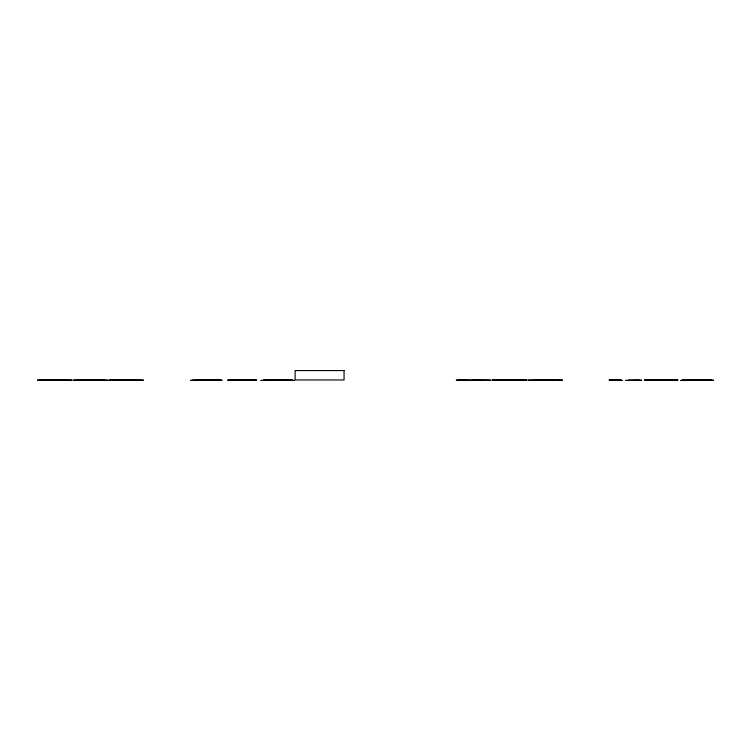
<?xml version="1.0" encoding="UTF-8"?>
<svg xmlns="http://www.w3.org/2000/svg" width="751" height="751" viewBox="0 0 751 751"><rect width="100%" height="100%" fill="white"/><g stroke="black" fill="none" stroke-linecap="round" stroke-linejoin="round"><path stroke-width="1.13" d="M54.1 379.95L54.1 380.447M54.954 380.194L70.35 380.447M89.491 380.25L89.5 379.95M90.092 380.447L90.092 379.95L73.298 379.95L73.298 380.447L90.158 380.447L90.158 379.95M90.768 380.447L90.768 379.95L107.562 379.95L107.562 380.447L90.702 380.447L90.702 379.95M109.355 380.447L109.355 379.95M124.985 380.447L124.985 379.95L125.239 380.447M125.586 379.95L125.586 380.447M126.431 380.194L142.784 380.447M127.107 379.95L127.107 380.447M473.881 380.447L473.881 379.95L490.685 379.95L490.685 380.447L473.815 380.447L473.815 379.95M508.699 379.95L508.699 380.447M509.629 380.447L509.629 379.95M544.7 379.95L544.7 380.447L527.897 380.447L527.897 379.95L544.766 379.95L544.766 380.447M545.62 380.447L545.62 379.95M53.753 379.95L53.753 380.447M55.621 380.447L55.621 379.95M89.838 379.95L89.838 380.447M474.134 380.447L474.134 379.95M510.22 380.447L510.22 379.95M544.1 380.447L544.1 379.95M544.447 379.95L544.447 380.447M53.499 379.95L53.499 380.447M55.874 380.447L55.865 380.194M91.613 380.447L91.613 379.95M109.956 380.447L109.956 379.95M472.36 379.95L472.36 380.447M473.214 380.447L473.214 379.95L456.411 379.95L456.411 380.447L473.28 380.447L473.28 379.95M474.735 380.447L474.735 379.95M508.108 379.95L508.108 380.447M510.473 380.447L510.473 379.95M543.846 379.95L543.855 380.194M546.221 380.447L546.221 379.95M91.359 380.447L91.359 379.95M109.702 380.447L109.702 379.95M472.614 379.95L472.614 380.447M472.961 380.447L472.961 379.95M474.482 380.447L474.482 379.95M508.361 379.95L508.361 380.447M509.882 379.95L509.854 380.25M126.431 379.95L143.31 379.95L143.31 380.447L126.431 380.447M256.532 379.95L242.507 379.95L242.507 380.447L256.532 380.447M263.667 379.95L277.72 379.95L277.72 380.447L260.841 380.447L277.72 380.147M292.289 379.95L278.245 379.95L278.255 380.447L294.589 380.447L278.245 380.147M609.202 379.95L614.759 379.95M615.707 379.95L621.274 379.95M682.528 379.95L696.571 379.95L696.571 380.447L680.688 380.447L696.571 380.25M39.024 380.25L54.419 380.147M76.142 380.25L90.158 380.25M90.702 380.25L104.708 380.25M109.036 380.25L125.905 380.25M190.829 380.25L206.225 380.147M206.76 380.147L222.155 380.25L206.76 380.447L206.76 379.95L220.296 379.95L220.296 380.447M227.947 380.25L241.972 380.147M242.507 380.147L256.532 380.25M457.397 380.147L470.595 380.447M473.815 380.25L489.699 380.447M492.684 380.147L509.018 380.25M509.563 380.147L525.907 380.25M544.766 380.25L528.882 380.447M545.301 380.147L561.645 380.447M609.202 380.147L622.401 380.447L611.511 380.25M644.48 380.147L660.824 380.25M661.368 380.147L677.702 380.25M697.106 380.147L713.45 380.25L697.106 380.447L697.106 379.95L711.15 379.95L711.094 380.447M54.954 380.344L68.491 380.344M76.621 380.344L90.158 380.344M190.829 380.447L206.225 380.447L206.225 379.95L192.678 380.147M545.968 379.95L546.052 380.25M126.759 380.447L126.675 380.147M91.021 380.447L91.049 380.147M710.681 379.95L710.596 380.447M701.077 379.95L701.049 380.447M700.383 379.95L700.317 380.447M697.66 379.95L697.576 380.25M694.581 379.95L694.572 380.447M692.675 379.95L692.61 380.447M687.672 379.95L687.634 380.447M685.25 379.95L685.269 380.447M682.584 379.95L682.715 380.447M674.314 379.95L674.314 380.447M647.878 379.95L647.878 380.447M639.195 380.147L628.305 380.147M558.875 379.95L558.791 380.25M551.788 380.147L551.713 380.447M540.87 379.95L540.804 380.447M535.867 379.95L535.829 380.447M525.897 379.95L525.907 380.447M522.508 379.95L522.508 380.447M496.073 379.95L496.073 380.447M492.684 379.95L492.684 380.447M291.792 379.95L291.792 380.447M288.534 379.95L288.459 380.447M288.234 379.95L288.234 380.447M286.469 379.95L286.516 380.447M285.173 379.95L285.239 380.447M276.368 379.95L276.387 380.447M271.928 379.95L271.909 380.447M268.285 379.95L268.238 380.25M267.703 379.95L267.769 380.447M264.164 379.95L264.164 380.447M256.044 379.95L256.044 380.447M252.665 379.95L252.674 380.447M240.818 379.95L240.846 380.447M234.209 379.95L234.312 380.447M231.214 379.95L231.214 380.447M228.435 379.95L228.426 380.447M139.986 379.95L139.968 380.25M136.644 380.447L136.569 379.95L136.429 380.447M134.654 379.95L134.711 380.447M133.143 379.95L133.246 380.447M124.563 379.95L124.582 380.447M120.122 379.95L120.104 380.447M116.48 379.95L116.433 380.447M115.889 379.95L115.917 380.447M112.359 379.95L112.359 380.447M104.239 379.95L104.239 380.447M101 379.95L100.869 380.447M89.003 379.95L89.069 380.447M83.145 379.95L83.051 380.447M79.399 379.95L79.399 380.447M76.621 379.95L76.621 380.447M76.142 379.95L76.142 380.447M68.491 379.95L68.491 380.447M344.061 370.553L295.115 370.553L295.115 379.95L344.061 379.95L344.061 370.553M54.419 379.95L37.55 379.95L37.55 380.447L54.419 380.447L54.419 379.95M71.824 379.95L54.954 379.95L54.954 380.447L71.824 380.447L71.824 379.95M125.905 379.95L109.036 379.95L109.036 380.447L125.905 380.447L125.905 379.95M241.972 379.95L227.966 379.95L227.966 380.447L241.972 380.447L241.963 379.95M509.018 379.95L492.158 379.95L492.158 380.447L509.018 380.447L509.018 379.95M526.423 379.95L509.563 379.95L509.563 380.447L526.423 380.447L526.423 379.95M562.17 379.95L545.301 379.95L545.301 380.447L562.17 380.447L562.17 379.95M660.824 379.95L644.48 379.95L644.48 380.447L660.824 380.447L660.824 379.95M677.702 379.95L661.368 379.95L661.368 380.447L677.702 380.447L677.702 379.95M641.504 380.25L625.621 380.447L641.504 380.25"/></g></svg>
